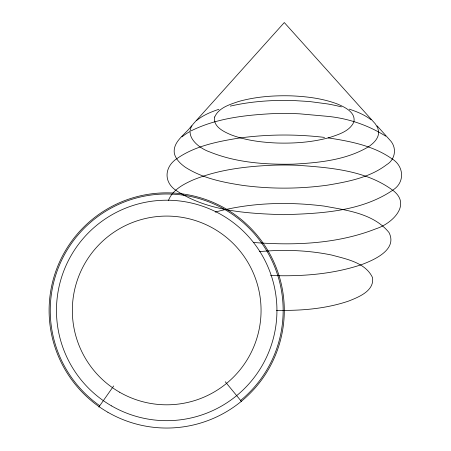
<?xml version="1.0" encoding="UTF-8"?>
<svg xmlns="http://www.w3.org/2000/svg" width="451" height="451" viewBox="0 0 451 451"><rect width="100%" height="100%" fill="white"/><g stroke="black" fill="none" stroke-linecap="round" stroke-linejoin="round"><path stroke-width="0.68" d="M168.471 200.391C172.524 189.989 183.038 184.459 192.662 180.124C217.867 169.677 245.445 166.447 272.5 165.218A342.777 342.777 0 0 1 297.513 165.275C330.369 167.654 366.781 170.331 393.898 191.134C411.442 205.673 391.118 223.984 376.224 228.68C337.472 243.991 294.661 245.682 253.552 242.475M98.82 407.073L113.658 385.949M191.551 125.784C185.682 134.325 172.632 141.281 174.311 153.306C175.71 159.288 180.389 163.685 185.186 167.152C202.471 178.308 223.144 182.407 243.185 185.451C271.152 189.116 299.611 189.025 327.55 185.152C348.031 181.714 369.685 177.609 386.58 164.733A15.684 15.684 0 0 0 389.76 139.934L377.104 125.846M393.413 189.702C405.207 181.922 403.775 165.821 391.964 158.82C373.366 145.662 350.247 141.298 328.159 137.888M196.749 120.411C203.204 115.112 211.079 111.904 218.932 109.283M393.03 190.023C361.279 211.682 320.622 213.56 283.397 214.682C246.922 213.503 207.421 211.288 176.132 190.474C163.358 182.046 164.553 166.864 176.634 158.82C194.567 146.113 216.796 141.727 238.077 138.22C266.699 134.223 295.833 134.003 324.528 137.414M191.207 130.807C215.888 118.545 243.884 115.242 271.068 113.731A324.027 324.027 0 0 1 299.644 113.827L325.413 116.155A133.941 133.941 0 0 1 385.695 136.151M215.234 212.083C250.593 202.522 287.918 201.58 324.134 206.09C346.768 210.267 373.676 213.486 389.033 232.581C397.714 249.747 374.099 259.883 361.77 264.557C332.528 274.4 301.234 276.621 270.577 275.499M230.275 106.126C245.051 102.687 260.204 101.041 275.352 100.517A277.974 277.974 0 0 1 292.902 100.505L309.403 101.526L327.854 103.978A179.701 179.701 0 0 1 341.413 106.881M259.488 251.624C283.572 249.352 308.044 250.17 331.767 255.069C346.368 259.077 365.383 262.476 372.526 277.574C374.555 290.934 358.579 297.124 348.589 301.088C325.464 308.907 300.755 310.857 276.48 310.311M349.249 109.148C356.955 111.679 364.639 114.785 371.094 119.797M225.269 381.749L241.651 401.7M99.716 405.703A116.454 116.454 0 0 1 77.938 235.061A116.454 116.454 0 0 1 249.86 228.922A116.454 116.454 0 0 1 240.31 400.68M181.995 136.85A50.94 50.94 0 0 1 189.657 131.703M378.654 131.934C378.801 138.519 373.372 143.503 368.337 146.874C345.827 160.19 318.846 162.76 293.251 164.158C265.053 164.683 236.014 162.631 209.642 151.886C198.93 148.261 183.269 135.864 193.304 123.878L284.299 22.55L375.322 123.862L377.752 127.909L378.654 131.934M214.693 116.995C212.742 126.68 224.017 131.855 231.295 134.917C245.896 140.419 261.569 142.358 277.072 143.018C294.841 143.531 312.819 142.217 329.985 137.397C338.819 134.375 349.829 131.213 353.905 121.888C355.856 112.209 344.581 107.034 337.303 103.967C322.702 98.47 307.03 96.531 291.526 95.866C273.757 95.358 255.779 96.672 238.613 101.486C229.779 104.514 218.769 107.671 214.693 116.995M107.902 412.287A117.598 117.598 0 0 0 284.299 310.446A117.598 117.598 0 0 0 107.902 208.599A117.598 117.598 0 0 0 107.902 412.287M111.583 405.911A110.236 110.236 0 0 0 276.937 310.446A110.236 110.236 0 0 0 111.583 214.98A110.236 110.236 0 0 0 111.583 405.911M119.521 392.167A94.36 94.36 0 0 0 261.061 310.446A94.36 94.36 0 0 0 119.521 228.725A94.36 94.36 0 0 0 119.521 392.167"/></g></svg>
